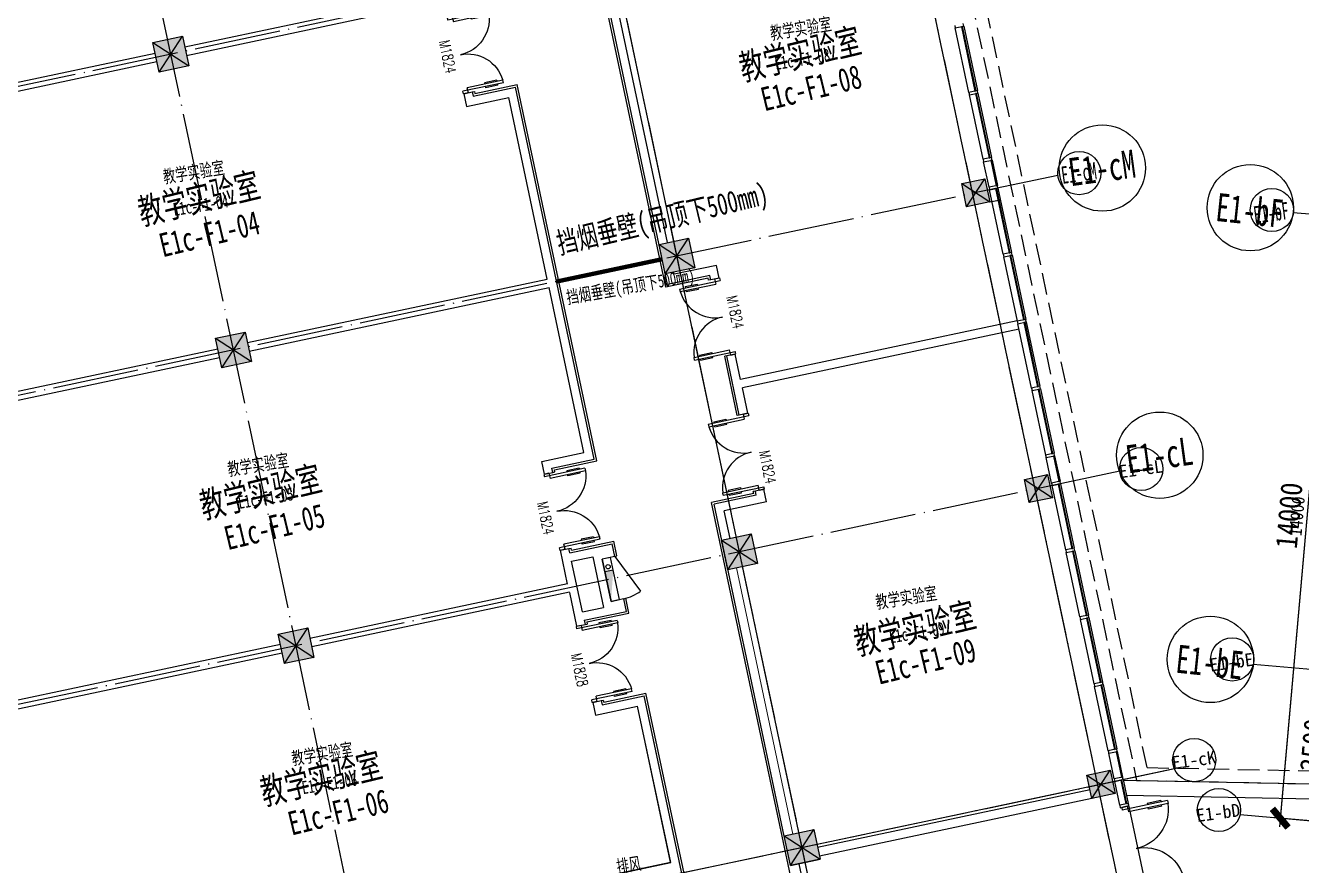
# Model space of a CAD drawing. Header units: millimetres. Extents: x 347599 to 1495443, y -100002 to 152717.
# Drawn here: x 1331941 to 1361493, y 56549 to 75999 of the extents above; entities that cross this region are included whole.
import ezdxf
from ezdxf.enums import TextEntityAlignment as Align

# ---------------------------------------------------------------- set-up
doc = ezdxf.new("R2010")
doc.units = ezdxf.units.MM
doc.header["$LTSCALE"] = 1000
doc.header["$PDMODE"] = 1
for name, pattern in [('DASH', [0.35, 0.25, -0.1]), ('E-RG-1F$0$$0$DOTE', [2.42, 2, -0.2, 0.02, -0.2]), ('E1-RI-1F$0$DASH', [0.35, 0.25, -0.1]), ('XRE2$0$HIDDEN', [0.375, 0.25, -0.125])]:
    doc.linetypes.add(name, pattern=pattern)
doc.layers.get('0').update_dxf_attribs({"linetype": 'CONTINUOUS'})
doc.layers.get('Defpoints').update_dxf_attribs({"linetype": 'CONTINUOUS'})
for name, color, linetype in [('0P-FE-FH-F', 141, 'CONTINUOUS'), ('0P-FE-HY', 141, 'CONTINUOUS'), ('0P-TE-D0-A', 1, 'CONTINUOUS'), ('A-------', 18, 'CONTINUOUS'), ('A-DOOR', 32, 'CONTINUOUS'), ('A-SYMB-DOOR', 13, 'CONTINUOUS'), ('A-SYMB-DOOR1', 4, 'CONTINUOUS'), ('A-WALL', 7, 'CONTINUOUS'), ('AUDIT_D_131110141545-10', 7, 'CONTINUOUS'), ('A—墙体', 7, 'CONTINUOUS'), ('A—文字索引', 40, 'CONTINUOUS'), ('A—楼梯、电梯、栏杆', 50, 'CONTINUOUS'), ('A—轴线、尺寸', 1, 'CONTINUOUS'), ('A—门窗', 135, 'CONTINUOUS'), ('E1-RI-1F$0$$8$A-DIMS-100', 1, 'CONTINUOUS'), ('E1-RI-1F$0$A-SYMB-STRS', 1, 'CONTINUOUS'), ('I—平面—文字', 40, 'CONTINUOUS'), ('I—平面—文字（放大1：100）', 40, 'XRE2$0$HIDDEN'), ('I—平面—消防设施', 10, 'CONTINUOUS'), ('I—平面—装饰面层线', 192, 'CONTINUOUS'), ('I—平面—门', 22, 'CONTINUOUS'), ('XRE1$0$A-STRS', 50, 'CONTINUOUS'), ('轴线100', 1, 'CONTINUOUS')]:
    doc.layers.add(name, color=color, linetype=linetype)
doc.layers.add('E1-RI-1F$0$A-WALL', color=7, linetype='CONTINUOUS', lineweight=5)
doc.styles.add('ARIAL', font='simhei.ttf', dxfattribs={"width": 0.9})
doc.styles.add('ECADI-TXT', font='simplex.shx', dxfattribs={"bigfont": 'hztxt.shx'})
doc.styles.add('XD2008', font='simhei.ttf', dxfattribs={"width": 0.7})
doc.dimstyles.new('200', dxfattribs={"dimscale": 200, "dimtxt": 2.5, "dimasz": 2, "dimexe": 1, "dimexo": 1, "dimgap": 0.8, "dimtad": 1, "dimdec": 0, "dimdsep": 46, "dimtxsty": 'ARIAL', "dimblk1": 'ARCHTICK', "dimblk2": 'ARCHTICK', "dimsah": 1, "dimcen": -0.9, "dimdle": 1, "dimclrd": 256, "dimclre": 256, "dimclrt": 40, "dimaunit": 1, "dimadec": 0, "dimazin": 0, "dimtfac": 0.35, "dimtdec": 0, "dimtix": 1, "dimtmove": 2, "dimatfit": 3, "dimldrblk": 'ARCHTICK', "dimfxl": 0, "dimtvp": 0.8, "dimtolj": 1, "dimtzin": 0, "dimarcsym": 0})
doc.dimstyles.new('副本 100', dxfattribs={"dimscale": 100, "dimtxt": 2.5, "dimasz": 2, "dimexe": 1, "dimexo": 1, "dimgap": 0.8, "dimtad": 1, "dimdec": 0, "dimdsep": 46, "dimtxsty": 'ARIAL', "dimblk1": 'ARCHTICK', "dimblk2": 'ARCHTICK', "dimsah": 1, "dimcen": -0.9, "dimdle": 1, "dimclrd": 256, "dimclre": 256, "dimclrt": 40, "dimaunit": 1, "dimadec": 0, "dimazin": 0, "dimtfac": 0.35, "dimtdec": 0, "dimtix": 1, "dimtmove": 2, "dimatfit": 3, "dimldrblk": 'ARCHTICK', "dimfxl": 0, "dimtvp": 0.8, "dimtolj": 1, "dimtzin": 0, "dimarcsym": 0})

# ---------------------------------------------------------------- blocks, each defined once
blk = doc.blocks.new('E1-RI-1F$0$$DORLIB2D$00000011')
for p, q in [((-0.467, 0.471), (-0.467, -0.062)), ((-0.467, 0.471), (-0.433, 0.471)), ((-0.433, 0.471), (-0.433, 0.004)), ((0.433, 0.471), (0.433, 0.004)), ((0.467, 0.471), (0.433, 0.471)), ((0.467, 0.471), (0.467, -0.062)), ((-0.483, 0.396), (-0.483, 0.235)), ((-0.483, 0.396), (-0.467, 0.396)), ((-0.417, 0.396), (-0.433, 0.396)), ((-0.417, 0.396), (-0.417, 0.235)), ((0.417, 0.396), (0.417, 0.235)), ((0.417, 0.396), (0.433, 0.396)), ((0.483, 0.396), (0.467, 0.396)), ((0.483, 0.396), (0.483, 0.235)), ((-0.483, 0.235), (-0.467, 0.235)), ((-0.417, 0.235), (-0.433, 0.235)), ((0.417, 0.235), (0.433, 0.235)), ((0.483, 0.235), (0.467, 0.235)), ((-0.5, 0.004), (-0.433, 0.004)), ((-0.5, 0.004), (-0.5, -0.062)), ((0.5, 0.004), (0.433, 0.004)), ((0.5, 0.004), (0.5, -0.062)), ((-0.5, -0.062), (-0.467, -0.062)), ((0.5, -0.062), (0.467, -0.062))]:
    blk.add_line(p, q)
for centre, start, end in [((-0.467, 0.004), 0, 85.904), ((0.467, 0.004), 94.096, 180)]:
    blk.add_arc(centre, 0.467, start, end)
blk = doc.blocks.new('E1-RI-1F$0$RECTANGULAR_MULLION_-_6007')
at = {"layer": 'A—门窗'}
for p, q in [((54465, 84847), (54465, 86371)), ((54665, 86371), (54665, 84847))]:
    blk.add_line(p, q, dxfattribs=at)
blk = doc.blocks.new('_ArchTick')
at = {"color": 0, "linetype": 'ByBlock', "const_width": 0.4}
blk.add_lwpolyline([(-0.5, -0.5), (0.5, 0.5)], dxfattribs=at)
blk = doc.blocks.new('*D208')
at = {"layer": 'A—轴线、尺寸', "linetype": 'ByBlock', "lineweight": -2}
for p, q in [((1320932, 93756), (1314573, 92410)), ((1314727, 92647), (1332983, 6408)), ((1339105, 7909), (1332746, 6562))]:
    blk.add_line(p, q, dxfattribs=at)
at = {"layer": 'Defpoints', "color": 0, "linetype": 'ByBlock'}
for p in [(1321128, 93798), (1339301, 7950), (1332942, 6604)]:
    blk.add_point(p, dxfattribs=at)
at = {"layer": 'A—轴线、尺寸', "linetype": 'ByBlock', "lineweight": -2, "xscale": 400, "yscale": 400, "zscale": 400}
for p, rotation in [((1314769, 92451), 101.9526484623862), ((1332942, 6604), 281.9526484623862)]:
    blk.add_blockref('_ArchTick', p, dxfattribs=dict(at, rotation=rotation))
at = {"layer": 'A—轴线、尺寸', "color": 40, "linetype": 'ByBlock', "insert": (1324259, 49613), "char_height": 500, "attachment_point": 5, "rotation": 281.9526, "style": 'ARIAL'}
blk.add_mtext('\\A1;87750', dxfattribs=at)
blk = doc.blocks.new('*D283')
at = {"layer": 'A—轴线、尺寸', "linetype": 'ByBlock', "lineweight": -2}
for p, q in [((1362339, 61240), (1361995, 57355)), ((1364940, 60809), (1362122, 61059)), ((1364632, 57323), (1361813, 57572))]:
    blk.add_line(p, q, dxfattribs=at)
at = {"layer": 'Defpoints', "color": 0, "linetype": 'ByBlock'}
for p in [(1365139, 60792), (1362013, 57555), (1364831, 57305)]:
    blk.add_point(p, dxfattribs=at)
at = {"layer": 'A—轴线、尺寸', "linetype": 'ByBlock', "lineweight": -2, "xscale": 400, "yscale": 400, "zscale": 400}
for p, rotation in [((1362321, 61041), 84.94782860218014), ((1362013, 57555), 264.9478286021802)]:
    blk.add_blockref('_ArchTick', p, dxfattribs=dict(at, rotation=rotation))
at = {"layer": 'A—轴线、尺寸', "color": 40, "linetype": 'ByBlock', "insert": (1361756, 59334), "char_height": 500, "attachment_point": 5, "rotation": 84.9478, "style": 'ARIAL'}
blk.add_mtext('\\A1;3500', dxfattribs=at)
blk = doc.blocks.new('*D284')
at = {"layer": 'A—轴线、尺寸', "linetype": 'ByBlock', "lineweight": -2}
for p, q in [((1362252, 71789), (1360984, 57445)), ((1366994, 71169), (1362035, 71607)), ((1365761, 57223), (1360802, 57662))]:
    blk.add_line(p, q, dxfattribs=at)
at = {"layer": 'Defpoints', "color": 0, "linetype": 'ByBlock'}
for p in [(1367193, 71151), (1361001, 57644), (1365961, 57206)]:
    blk.add_point(p, dxfattribs=at)
at = {"layer": 'A—轴线、尺寸', "linetype": 'ByBlock', "lineweight": -2, "xscale": 400, "yscale": 400, "zscale": 400}
for p, rotation in [((1362234, 71590), 84.94782860218014), ((1361001, 57644), 264.9478286021802)]:
    blk.add_blockref('_ArchTick', p, dxfattribs=dict(at, rotation=rotation))
at = {"layer": 'A—轴线、尺寸', "color": 40, "linetype": 'ByBlock', "insert": (1361207, 64653), "char_height": 500, "attachment_point": 5, "rotation": 84.9478, "style": 'ARIAL'}
blk.add_mtext('\\A1;14000', dxfattribs=at)
blk = doc.blocks.new('ECADI-TAG-DOOR')
blk = doc.blocks.new('$DorLib2D$00000011')
at = {"lineweight": 13}
for p, q in [((-0.483, 0.396), (-0.483, 0.235)), ((-0.417, 0.396), (-0.417, 0.235)), ((0.417, 0.396), (0.417, 0.235)), ((0.483, 0.396), (0.483, 0.235))]:
    blk.add_line(p, q, dxfattribs=at)
for p, q in [((-0.483, 0.396), (-0.467, 0.396)), ((-0.467, 0.471), (-0.467, -0.062)), ((-0.467, 0.471), (-0.433, 0.471)), ((-0.433, 0.471), (-0.433, 0.004)), ((-0.417, 0.396), (-0.433, 0.396)), ((0.417, 0.396), (0.433, 0.396)), ((0.433, 0.471), (0.433, 0.004)), ((0.467, 0.471), (0.433, 0.471)), ((0.467, 0.471), (0.467, -0.062)), ((0.483, 0.396), (0.467, 0.396)), ((-0.483, 0.235), (-0.467, 0.235)), ((-0.417, 0.235), (-0.433, 0.235)), ((0.417, 0.235), (0.433, 0.235)), ((0.483, 0.235), (0.467, 0.235)), ((-0.5, 0.004), (-0.433, 0.004)), ((-0.5, 0.004), (-0.5, -0.062)), ((0.5, 0.004), (0.433, 0.004)), ((0.5, 0.004), (0.5, -0.062)), ((-0.5, -0.062), (-0.467, -0.062)), ((0.5, -0.062), (0.467, -0.062))]:
    blk.add_line(p, q)
for centre, start, end in [((-0.467, 0.004), 0, 85.904), ((0.467, 0.004), 94.096, 180)]:
    blk.add_arc(centre, 0.467, start, end, dxfattribs=at)
blk = doc.blocks.new('XFX-BX')
blk.add_lwpolyline([(0, 0), (0, 200), (700, 200), (700, 0)], close=True)
blk.add_solid([(0, 0), (0, 0), (700, 0), (700, 200)])
blk = doc.blocks.new('*D456')
at = {"layer": 'Defpoints', "color": 0, "linetype": 'Continuous'}
for p in [(1321128, 93798), (1339301, 7950), (1332942, 6604)]:
    blk.add_point(p, dxfattribs=at)
at = {"layer": '轴线100', "linetype": 'Continuous', "lineweight": -2}
for p, q in [((1321030, 93777), (1314671, 92431)), ((1314748, 92549), (1332963, 6506)), ((1339203, 7929), (1332844, 6583))]:
    blk.add_line(p, q, dxfattribs=at)
at = {"layer": '轴线100', "linetype": 'Continuous', "lineweight": -2, "xscale": 200, "yscale": 200, "zscale": 200}
for p, rotation in [((1314769, 92451), 101.9526484623766), ((1332942, 6604), 281.9526484623766)]:
    blk.add_blockref('_ArchTick', p, dxfattribs=dict(at, rotation=rotation))
at = {"layer": '轴线100', "color": 40, "linetype": 'Continuous', "insert": (1324082, 49576), "char_height": 300, "attachment_point": 5, "rotation": 281.9526, "style": 'ARIAL'}
blk.add_mtext('\\A1;87750', dxfattribs=at)
blk = doc.blocks.new('*D530')
at = {"layer": 'Defpoints', "color": 0, "linetype": 'Continuous'}
for p in [(1367193, 71151), (1361001, 57644), (1365961, 57206)]:
    blk.add_point(p, dxfattribs=at)
at = {"layer": '轴线100', "linetype": 'Continuous', "lineweight": -2}
for p, q in [((1362243, 71689), (1360993, 57544)), ((1367094, 71160), (1362135, 71598)), ((1365861, 57214), (1360902, 57653))]:
    blk.add_line(p, q, dxfattribs=at)
at = {"layer": '轴线100', "linetype": 'Continuous', "lineweight": -2, "xscale": 200, "yscale": 200, "zscale": 200}
for p, rotation in [((1362234, 71590), 84.94782860217653), ((1361001, 57644), 264.9478286021765)]:
    blk.add_blockref('_ArchTick', p, dxfattribs=dict(at, rotation=rotation))
at = {"layer": '轴线100', "color": 40, "linetype": 'Continuous', "insert": (1361387, 64637), "char_height": 300, "attachment_point": 5, "rotation": 84.9478, "style": 'ARIAL'}
blk.add_mtext('\\A1;14000', dxfattribs=at)

msp = doc.modelspace()

# ---------------------------------------------------------------- hatches: boundary and pattern name
at = {"layer": 'A-------'}
for points in [[(1334892.1, 75603.6), (1335576.9, 75748.5), (1335721.9, 75063.7), (1335037.1, 74918.8)], [(1353624.7, 72337.3), (1354162.8, 72451.2), (1354276.7, 71913.2), (1353738.6, 71799.3)], [(1346614.2, 70929.9), (1347299, 71074.9), (1347444, 70390.1), (1346759.2, 70245.1)], [(1336341.8, 68755.3), (1337026.7, 68900.3), (1337171.6, 68215.5), (1336486.8, 68070.5)], [(1355074.4, 65489.1), (1355612.5, 65603), (1355726.4, 65064.9), (1355188.3, 64951)], [(1348063.9, 64081.7), (1348748.7, 64226.7), (1348893.7, 63541.8), (1348208.9, 63396.9)], [(1337791.6, 61907.1), (1338476.4, 62052.1), (1338621.4, 61367.3), (1337936.5, 61222.3)], [(1356524.1, 58640.9), (1357062.2, 58754.8), (1357176.1, 58216.7), (1356638, 58102.8)], [(1349513.6, 57233.5), (1350198.5, 57378.4), (1350343.4, 56693.6), (1349658.6, 56548.6)]]:
    msp.add_hatch(color=256, dxfattribs=at).paths.add_polyline_path(points)

# ---------------------------------------------------------------- linework, layer by layer
at = {"elevation": 0}
for points in [[(1334892.1, 75603.6), (1335576.9, 75748.5), (1335721.9, 75063.7), (1335037.1, 74918.8)], [(1353624.7, 72337.3), (1354162.8, 72451.2), (1354276.7, 71913.2), (1353738.6, 71799.3)], [(1346614.2, 70929.9), (1347299, 71074.9), (1347444, 70390.1), (1346759.2, 70245.1)], [(1336341.8, 68755.3), (1337026.7, 68900.3), (1337171.6, 68215.5), (1336486.8, 68070.5)], [(1355074.4, 65489.1), (1355612.5, 65603), (1355726.4, 65064.9), (1355188.3, 64951)], [(1348063.9, 64081.7), (1348748.7, 64226.7), (1348893.7, 63541.8), (1348208.9, 63396.9)], [(1337791.6, 61907.1), (1338476.4, 62052.1), (1338621.4, 61367.3), (1337936.5, 61222.3)], [(1356524.1, 58640.9), (1357062.2, 58754.8), (1357176.1, 58216.7), (1356638, 58102.8)], [(1349513.6, 57233.5), (1350198.5, 57378.4), (1350343.4, 56693.6), (1349658.6, 56548.6)]]:
    msp.add_lwpolyline(points, close=True, dxfattribs=at)
at = {"layer": '0P-FE-FH-F'}
msp.add_circle((1345434.2, 63467.4), 50, dxfattribs=at)
at = {"layer": '0P-TE-D0-A'}
msp.add_lwpolyline([(1345697.9, 62705.6), (1345490.5, 63683.9), (1345294.8, 63642.4), (1345502.2, 62664.1)], close=True, dxfattribs=at)
at = {"layer": 'A-DOOR'}
msp.add_line((1345588.3, 63704.5), (1346186.5, 62903.2), dxfattribs=at)
msp.add_arc((1345588.3, 63704.5), 1000, 281.95265, 306.74044, dxfattribs=at)
at = {"layer": 'A-WALL'}
for p, q in [((1345078.5, 63698.8), (1345327, 62524.8)), ((1345588.3, 63704.5), (1345294.9, 63642.4)), ((1345795.4, 62726.2), (1345502, 62664.1))]:
    msp.add_line(p, q, dxfattribs=at)
at = {"layer": 'AUDIT_D_131110141545-10'}
for p, q in [((1343896.6, 65901.8), (1344874.9, 66108.9)), ((1344133.7, 65747.6), (1345112, 65954.7)), ((1343958.7, 65608.3), (1343896.6, 65901.8)), ((1343958.7, 65608.3), (1344154.4, 65649.7)), ((1344154.4, 65649.7), (1344133.7, 65747.6)), ((1344331.5, 63847.3), (1344527.2, 63888.8)), ((1344497.2, 63064.7), (1344331.5, 63847.3)), ((1344547.9, 63790.9), (1344527.2, 63888.8)), ((1344547.9, 63790.9), (1345526.2, 63998)), ((1345588.3, 63704.5), (1345526.2, 63998)), ((1344589.3, 63595.3), (1345078.5, 63698.8)), ((1344837.8, 62421.3), (1344589.3, 63595.3)), ((1345502, 62664.1), (1345294.8, 63642.4)), ((1344538.6, 62869), (1344704.3, 62086.4)), ((1345857.6, 62432.7), (1345795.4, 62726.2)), ((1344837.8, 62421.3), (1345327, 62524.8)), ((1344879.3, 62225.6), (1345857.6, 62432.7)), ((1344704.3, 62086.4), (1344900, 62127.8)), ((1344879.3, 62225.6), (1344900, 62127.8)), ((1345077.1, 60325.4), (1345272.8, 60366.8)), ((1345077.1, 60325.4), (1345139.2, 60031.9)), ((1345272.8, 60366.8), (1345293.5, 60269)), ((1345293.5, 60269), (1346271.8, 60476.1)), ((1347369.4, 55291), (1346271.8, 60476.1)), ((1345139.2, 60031.9), (1346117.5, 60239)), ((1346883.8, 56619.2), (1346117.5, 60239)), ((1347368.1, 55297.1), (1346456.9, 59601.7)), ((1346882.5, 56625.4), (1346302.6, 59364.7)), ((1356596.6, 58298.5), (1350286.5, 56962.6)), ((1356638.1, 58102.8), (1350327.9, 56767, 0)), ((1344192.1, 56055.8), (1346882.5, 56625.4)), ((1344193.4, 56049.7), (1346883.8, 56619.2)), ((1349854.3, 56590.1), (1349931.6, 56224.7))]:
    msp.add_line(p, q, dxfattribs=at)
at = {"layer": 'A—墙体'}
for p, q in [((1346810.9, 70000.6), (1344988.4, 78609.7)), ((1346809.5, 70971.3), (1345504.7, 77134.7)), ((1335628.7, 75504), (1341596.5, 76767.3)), ((1335670.1, 75308.3), (1341637.9, 76571.6)), ((1328095.7, 73909.3), (1334943.9, 75359)), ((1328137.1, 73713.6), (1334985.3, 75163.3)), ((1342309.9, 74362.9), (1343288.2, 74570)), ((1345110.7, 65960.8), (1343288.2, 74570)), ((1342093.5, 74419.3), (1342289.2, 74460.8)), ((1342093.5, 74419.3), (1342155.6, 74125.8)), ((1342155.6, 74125.8), (1343134, 74332.9)), ((1342289.2, 74460.8), (1342309.9, 74362.9)), ((1344024.5, 70126.2), (1343134, 74332.9)), ((1347943.5, 70444.7), (1346964.8, 70237.6)), ((1348005.6, 70151.3), (1347943.5, 70444.7)), ((1337078.4, 68655.7), (1344024.5, 70126.2)), ((1347789.2, 70207.7), (1346810.9, 70000.6)), ((1346964.8, 70237.6), (1346954.4, 70286.4)), ((1347810, 70109.8), (1347789.2, 70207.7)), ((1348005.6, 70151.3), (1347810, 70109.8)), ((1337119.9, 68460.1), (1344065.9, 69930.5)), ((1344873.6, 66115.1), (1344065.9, 69930.5)), ((1354910.7, 69159.8), (1348502.7, 67803.3)), ((1354952.1, 68964.2), (1348544.1, 67607.6)), ((1329545.4, 67061), (1336393.6, 68510.8)), ((1329586.8, 66865.4), (1336435, 68315.1)), ((1348378.4, 68390.3), (1348182.7, 68348.9)), ((1348472.7, 66979.2), (1348182.7, 68348.9)), ((1348502.7, 67803.3), (1348378.4, 68390.3)), ((1348668.4, 67020.6), (1348544.1, 67607.6)), ((1348668.4, 67020.6), (1348472.7, 66979.2)), ((1348866.2, 65120.4), (1347887.9, 64913.3)), ((1349041.1, 65259.7), (1348845.5, 65218.2)), ((1348866.2, 65120.4), (1348845.5, 65218.2)), ((1349103.3, 64966.2), (1349041.1, 65259.7)), ((1349513.6, 57231.1), (1347887.9, 64913.3)), ((1349103.3, 64966.2), (1348124.6, 64759)), ((1348259.2, 64123), (1348124.6, 64759)), ((1344495.9, 63070.8), (1338528.2, 61807.5)), ((1344537.3, 62875.2), (1338569.6, 61611.8)), ((1337843.3, 61662.5), (1330995.1, 60212.8)), ((1337884.8, 61466.9), (1331036.5, 60017.1)), ((1346883.8, 56619.2), (1346302.6, 59364.7)), ((1339937.6, 55148.5), (1346883.8, 56619.2)), ((1349658.6, 56548.6), (1350343.4, 56693.6))]:
    msp.add_line(p, q, dxfattribs=at)
at = {"layer": 'A—楼梯、电梯、栏杆', "linetype": 'DASH', "ltscale": 2}
for p, q in [((1357918.3, 58815.3), (1348997.7, 100954.5)), ((1357918.3, 58815.3), (1348997.7, 100954.5)), ((1348766.3, 100598.9), (1357674.1, 58520)), ((1348766.3, 100598.9), (1357674.1, 58520)), ((1357918.3, 58815.3), (1362456.8, 58725.2)), ((1357918.3, 58815.3), (1362456.8, 58725.2)), ((1357674.1, 58520), (1362730.9, 58419.7))]:
    msp.add_line(p, q, dxfattribs=at)
at = {"layer": 'A—轴线、尺寸', "linetype": 'E-RG-1F$0$$0$DOTE'}
for p, q in [((1368069.1, 5070.1), (1347156.8, 103856.2)), ((1354400.1, 79375.5), (1317918.8, 71652.7)), ((1355849.8, 72527.3), (1319360.5, 64802.8)), ((1361302.4, 71672), (1418583.3, 66608)), ((1357283.7, 65675.7), (1320802.3, 57952.8)), ((1360377.7, 61212.8), (1418216.3, 56099.5)), ((1360069.5, 57726.4), (1417916.1, 52612.4))]:
    msp.add_line(p, q, dxfattribs=at)
at = {"layer": 'A—轴线、尺寸', "linetype": 'ByBlock'}
msp.add_line((1361220.9, 3620.4), (1340308.6, 102406.5), dxfattribs=at)
for centre in [(1356881.7, 72698.6), (1360308.2, 71780), (1358211.5, 66048.7), (1359383.6, 61320.8)]:
    msp.add_circle(centre, 1000, dxfattribs=at)
at = {"layer": 'A—门窗', "extrusion": (0, 0, -1)}
for p, q in [((1353462.5, 76000.7), (1353474.9, 75942)), ((1353474.9, 75942), (1353670.6, 75983.4)), ((1353670.6, 75983.4), (1353658.2, 76042.1)), ((1353986.2, 74492.4), (1353790.6, 74451)), ((1353998.7, 74433.7), (1353986.2, 74492.4)), ((1353790.6, 74451), (1353803, 74392.3)), ((1353803, 74392.3), (1353998.7, 74433.7)), ((1354314.3, 72942.8), (1354118.6, 72901.4)), ((1354118.6, 72901.4), (1354131, 72842.7)), ((1354131, 72842.7), (1354326.7, 72884.1)), ((1354326.7, 72884.1), (1354314.3, 72942.8)), ((1354451.8, 72293.2), (1354256.1, 72251.8)), ((1354256.1, 72251.8), (1354268.6, 72193.1)), ((1354268.6, 72193.1), (1354464.2, 72234.5)), ((1354464.2, 72234.5), (1354451.8, 72293.2)), ((1354779.8, 70743.5), (1354584.2, 70702.1)), ((1354584.2, 70702.1), (1354596.6, 70643.4)), ((1354596.6, 70643.4), (1354792.3, 70684.8)), ((1354792.3, 70684.8), (1354779.8, 70743.5)), ((1355107.9, 69193.9), (1354912.2, 69152.4)), ((1355120.3, 69135.2), (1355107.9, 69193.9)), ((1354912.2, 69152.4), (1354924.7, 69093.7)), ((1354924.7, 69093.7), (1355120.3, 69135.2)), ((1355435.9, 67644.2), (1355240.3, 67602.8)), ((1355240.3, 67602.8), (1355252.7, 67544.1)), ((1355252.7, 67544.1), (1355448.4, 67585.5)), ((1355448.4, 67585.5), (1355435.9, 67644.2)), ((1355764, 66094.5), (1355568.3, 66053.1)), ((1355568.3, 66053.1), (1355580.8, 65994.4)), ((1355580.8, 65994.4), (1355776.4, 66035.9)), ((1355776.4, 66035.9), (1355764, 66094.5)), ((1355901.5, 65444.9), (1355705.9, 65403.5)), ((1355705.9, 65403.5), (1355718.3, 65344.8)), ((1355718.3, 65344.8), (1355913.9, 65386.2)), ((1355913.9, 65386.2), (1355901.5, 65444.9)), ((1356229.6, 63895.3), (1356033.9, 63853.9)), ((1356033.9, 63853.9), (1356046.3, 63795.2)), ((1356046.3, 63795.2), (1356242, 63836.6)), ((1356242, 63836.6), (1356229.6, 63895.3)), ((1356557.6, 62345.6), (1356362, 62304.2)), ((1356362, 62304.2), (1356374.4, 62245.5)), ((1356374.4, 62245.5), (1356570, 62286.9)), ((1356570, 62286.9), (1356557.6, 62345.6)), ((1356885.7, 60796), (1356690, 60754.6)), ((1356690, 60754.6), (1356702.4, 60695.9)), ((1356702.4, 60695.9), (1356898.1, 60737.3)), ((1356898.1, 60737.3), (1356885.7, 60796)), ((1357213.7, 59246.3), (1357018.1, 59204.9)), ((1357018.1, 59204.9), (1357030.5, 59146.2)), ((1357030.5, 59146.2), (1357226.1, 59187.6)), ((1357226.1, 59187.6), (1357213.7, 59246.3)), ((1357351.2, 58596.7), (1357155.6, 58555.3)), ((1357155.6, 58555.3), (1357168, 58496.6)), ((1357168, 58496.6), (1357363.7, 58538)), ((1357363.7, 58538), (1357351.2, 58596.7)), ((1357480.5, 57986.2), (1357284.8, 57944.8)), ((1357284.8, 57944.8), (1357297.2, 57886.1)), ((1357297.2, 57886.1), (1357492.9, 57927.5)), ((1357492.9, 57927.5), (1357480.5, 57986.2))]:
    msp.add_line(p, q, dxfattribs=at)
at = {"layer": 'A—门窗'}
for p, q in [((1353640.7, 75977.1), (1353615.9, 75971.8)), ((1353615.9, 75971.8), (1353931.5, 74480.9)), ((1353956.3, 74486.1), (1353640.7, 75977.1)), ((1353931.5, 74480.9), (1353956.3, 74486.1)), ((1353968.8, 74427.4), (1353943.9, 74422.2)), ((1353943.9, 74422.2), (1354259.5, 72931.2)), ((1354284.4, 72936.5), (1353968.8, 74427.4)), ((1354256.1, 72251.8), (1354131, 72842.7)), ((1354259.5, 72931.2), (1354284.4, 72936.5)), ((1354324.3, 72883.6), (1354299.8, 72878.4)), ((1354299.8, 72878.4), (1354424.9, 72287.5)), ((1354449.3, 72292.7), (1354324.3, 72883.6)), ((1354326.7, 72884.1), (1354451.8, 72293.2)), ((1354434.3, 72228.2), (1354409.5, 72222.9)), ((1354409.5, 72222.9), (1354725.1, 70731.9)), ((1354424.9, 72287.5), (1354449.3, 72292.7)), ((1354750, 70737.2), (1354434.3, 72228.2)), ((1354276.7, 71913.2), (1354521.3, 71964.9)), ((1354276.7, 71913.2), (1354521.3, 71964.9)), ((1354725.1, 70731.9), (1354750, 70737.2)), ((1354762.4, 70678.5), (1354737.5, 70673.2)), ((1354737.5, 70673.2), (1355053.2, 69182.3)), ((1355078, 69187.5), (1354762.4, 70678.5)), ((1355053.2, 69182.3), (1355078, 69187.5)), ((1355090.4, 69128.8), (1355065.6, 69123.6)), ((1355065.6, 69123.6), (1355381.2, 67632.6)), ((1355406.1, 67637.9), (1355090.4, 69128.8)), ((1355381.2, 67632.6), (1355406.1, 67637.9)), ((1355418.5, 67579.2), (1355393.6, 67573.9)), ((1355393.6, 67573.9), (1355709.3, 66083)), ((1355734.1, 66088.2), (1355418.5, 67579.2)), ((1355705.9, 65403.5), (1355580.8, 65994.4)), ((1355709.3, 66083), (1355734.1, 66088.2)), ((1355774, 66035.3), (1355749.5, 66030.2)), ((1355749.5, 66030.2), (1355874.6, 65439.3)), ((1355899.1, 65444.4), (1355774, 66035.3)), ((1355776.4, 66035.9), (1355901.5, 65444.9)), ((1355884.1, 65379.9), (1355859.2, 65374.7)), ((1355859.2, 65374.7), (1356174.8, 63883.7)), ((1356199.7, 63889), (1355884.1, 65379.9)), ((1356174.8, 63883.7), (1356199.7, 63889)), ((1356212.1, 63830.3), (1356187.3, 63825)), ((1356187.3, 63825), (1356502.9, 62334)), ((1356527.7, 62339.3), (1356212.1, 63830.3)), ((1356502.9, 62334), (1356527.7, 62339.3)), ((1356540.2, 62280.6), (1356515.3, 62275.3)), ((1356515.3, 62275.3), (1356830.9, 60784.4)), ((1356855.8, 60789.6), (1356540.2, 62280.6)), ((1356830.9, 60784.4), (1356855.8, 60789.6)), ((1356868.2, 60730.9), (1356843.4, 60725.7)), ((1356843.4, 60725.7), (1357159, 59234.7)), ((1357183.8, 59240), (1356868.2, 60730.9)), ((1357155.6, 58555.3), (1357030.5, 59146.2)), ((1357159, 59234.7), (1357183.8, 59240)), ((1357223.7, 59187.1), (1357199.2, 59181.9)), ((1357199.2, 59181.9), (1357324.3, 58591)), ((1357348.8, 58596.2), (1357223.7, 59187.1)), ((1357226.1, 59187.6), (1357351.2, 58596.7)), ((1357333.8, 58531.7), (1357308.9, 58526.4)), ((1357308.9, 58526.4), (1357425.7, 57974.6)), ((1357324.3, 58591), (1357348.8, 58596.2)), ((1357450.6, 57979.9), (1357333.8, 58531.7)), ((1357363.7, 58538), (1357480.5, 57986.2)), ((1357284.8, 57944.8), (1357168, 58496.6))]:
    msp.add_line(p, q, dxfattribs=at)
at = {"layer": 'A—门窗', "color": 252, "linetype": 'Continuous', "extrusion": (0, 0, -1)}
msp.add_line((1354207.2, 72241.4), (1354219.6, 72182.7), dxfattribs=at)
at = {"layer": 'A—门窗', "color": 252, "linetype": 'Continuous'}
msp.add_line((1355874.6, 65439.3), (1355899.1, 65444.4), dxfattribs=at)
at = {"layer": 'Defpoints'}
for p, q in [((1335037.1, 74918.8, 0), (1335576.9, 75748.5, 0)), ((1334892.1, 75603.6, 0), (1335721.9, 75063.7, 0)), ((1353738.6, 71799.3, 0), (1354162.8, 72451.2, 0)), ((1353624.7, 72337.3, 0), (1354276.7, 71913.2, 0)), ((1346614.2, 70929.9, 0), (1347444, 70390.1, 0)), ((1346759.2, 70245.1, 0), (1347299, 71074.9, 0)), ((1336486.8, 68070.5, 0), (1337026.7, 68900.3, 0)), ((1336341.8, 68755.3, 0), (1337171.6, 68215.5, 0)), ((1355074.4, 65489.1, 0), (1355726.4, 65064.9, 0)), ((1355188.3, 64951, 0), (1355612.5, 65603, 0)), ((1348208.9, 63396.9, 0), (1348748.7, 64226.7, 0)), ((1348063.9, 64081.7, 0), (1348893.7, 63541.8, 0)), ((1337791.6, 61907.1, 0), (1338621.4, 61367.3, 0)), ((1337936.5, 61222.3, 0), (1338476.4, 62052.1, 0)), ((1356524.1, 58640.9, 0), (1357176.1, 58216.7, 0)), ((1356638, 58102.8, 0), (1357062.2, 58754.8, 0)), ((1349658.6, 56548.6, 0), (1350198.5, 57378.4, 0)), ((1349513.6, 57233.5, 0), (1350343.4, 56693.6, 0))]:
    msp.add_line(p, q, dxfattribs=at)
at = {"layer": 'E1-RI-1F$0$$8$A-DIMS-100'}
for p, q in [((1358733.4, 58827.5), (1322244, 51102.9)), ((1357480.5, 57986.2), (1357881.2, 56093.4))]:
    msp.add_line(p, q, dxfattribs=at)
at = {"layer": 'E1-RI-1F$0$A-SYMB-STRS'}
msp.add_lwpolyline([(1360491.9, 58107.1, 0, 0, 0), (1360491.8, 58288.7, 80, 0, 0), (1360491.8, 58473.1, 0, 0, 0)], format="xyseb", dxfattribs=at)
at = {"layer": 'E1-RI-1F$0$A-WALL'}
for p, q in [((1348404.2, 63438.2), (1349708.9, 57274.8)), ((1357062.2, 58754.8), (1357176.1, 58216.7))]:
    msp.add_line(p, q, dxfattribs=at)
msp.add_lwpolyline([(1349513.6, 57231.1), (1350198.5, 57378.4)], dxfattribs=at)
at = {"layer": 'I—平面—消防设施', "linetype": 'E1-RI-1F$0$DASH', "const_width": 100}
msp.add_lwpolyline([(1344240.8, 70069.9), (1346686.7, 70587.5), (1346686.7, 70587.5)], dxfattribs=at)
at = {"layer": 'I—平面—装饰面层线'}
for p, q in [((1346772.4, 69941.3), (1344929.2, 78648.3)), ((1342348.4, 74422.2), (1343326.8, 74629.3)), ((1345171.3, 65916.1), (1343326.8, 74629.3)), ((1342289.2, 74460.8), (1342338.1, 74471.1)), ((1342338.1, 74471.1), (1342348.4, 74422.2)), ((1347750.7, 70148.4), (1346772.4, 69941.3)), ((1347761, 70099.5), (1347750.7, 70148.4)), ((1347810, 70109.8), (1347761, 70099.5)), ((1348182.7, 68348.9), (1348133.8, 68338.5)), ((1348423.8, 66968.9), (1348133.8, 68338.5)), ((1348472.7, 66979.2), (1348423.8, 66968.9)), ((1344193, 65709), (1345171.3, 65916.1)), ((1344154.4, 65649.7), (1344203.3, 65660.1)), ((1344203.3, 65660.1), (1344193, 65709)), ((1348806.9, 65159), (1347828.6, 64951.9)), ((1348845.5, 65218.2), (1348796.6, 65207.9)), ((1348806.9, 65159), (1348796.6, 65207.9)), ((1349686.5, 56172.8), (1347828.6, 64951.9)), ((1344527.2, 63888.8), (1344576.1, 63899.1)), ((1344586.5, 63850.2), (1344576.1, 63899.1)), ((1344586.5, 63850.2), (1345564.8, 64057.3)), ((1345637.3, 63714.9), (1345564.8, 64057.3)), ((1345588.3, 63704.5), (1345637.3, 63714.9)), ((1345795.4, 62726.2), (1345844.1, 62737.8)), ((1345916.9, 62394.2), (1345844.1, 62737.8)), ((1344938.5, 62187.1), (1345916.9, 62394.2)), ((1344900, 62127.8), (1344948.9, 62138.1)), ((1344938.5, 62187.1), (1344948.9, 62138.1)), ((1345272.8, 60366.8), (1345321.7, 60377.2)), ((1345321.7, 60377.2), (1345332, 60328.2)), ((1345332, 60328.2), (1346310.3, 60535.3)), ((1347417, 55307.5), (1346310.3, 60535.3))]:
    msp.add_line(p, q, dxfattribs=at)
at = {"layer": 'XRE1$0$A-STRS'}
for p, q in [((1357366.2, 58526.1), (1362730.9, 58419.7)), ((1357440.6, 58174.6), (1362700, 58070.3))]:
    msp.add_line(p, q, dxfattribs=at)
at = {"layer": '轴线100', "linetype": 'E-RG-1F$0$$0$DOTE'}
for p, q in [((1360822.3, 5503.2), (1339910, 104289.3)), ((1367670.5, 6953), (1347156.8, 103856.2)), ((1350550, 3328.7), (1330036.2, 100231.9)), ((1354400.1, 79375.5), (1317918.8, 71652.7)), ((1355849.8, 72527.3), (1319360.5, 64802.8)), ((1361302.4, 71672), (1418583.3, 66608)), ((1357283.7, 65675.7), (1320802.3, 57952.8)), ((1360377.7, 61212.8), (1417658.7, 56148.8)), ((1358485.6, 58771.4), (1322244.8, 51099.5)), ((1360069.5, 57726.4), (1417350.5, 52662.4))]:
    msp.add_line(p, q, dxfattribs=at)
at = {"layer": '轴线100', "linetype": 'ByBlock'}
for centre in [(1356347, 72580.5), (1360808.1, 71725.2), (1357780.9, 65728.1), (1359889.2, 61319.3), (1359008.2, 58988.4), (1359581, 57832.9)]:
    msp.add_circle(centre, 500, dxfattribs=at)

# ---------------------------------------------------------------- block references
at = {"layer": '0P-FE-HY', "xscale": -1, "rotation": 281.977062229859}
msp.add_blockref('XFX-BX', (1345502.3, 62664.1), dxfattribs=at)
at = {"layer": 'A-DOOR', "xscale": -1800.00000000019, "yscale": 1800.000000000005, "zscale": -1800.000000000189, "rotation": 281.9526484628695}
for p in [(1344243, 64748.5), (1344988.5, 61226.6)]:
    msp.add_blockref('$DorLib2D$00000011', p, dxfattribs=at)
at = {"layer": 'A-SYMB-DOOR1'}
ref = msp.add_blockref('ECADI-TAG-DOOR', (1341010.8, 74492.1), dxfattribs=dict(at, xscale=100.0000000022704, yscale=100.0000000022704, zscale=100.0000000022704, rotation=281.9731040338612))
ref.add_attrib('门窗主编号1', 'M1824', dxfattribs={"layer": 'A-SYMB-DOOR', "height": 250, "rotation": 281.9731, "style": 'ECADI-TXT', "width": 0.7}).set_placement((1341675.6, 74868.2), align=Align.RIGHT)
ref = msp.add_blockref('ECADI-TAG-DOOR', (1347670.2, 68579), dxfattribs=dict(at, xscale=100.0000000022704, yscale=100.0000000022704, zscale=100.0000000022704, rotation=281.9731040338612))
ref.add_attrib('门窗主编号1', 'M1824', dxfattribs={"layer": 'A-SYMB-DOOR', "height": 250, "rotation": 281.9731, "style": 'ECADI-TXT', "width": 0.7}).set_placement((1348335.1, 68955.1), align=Align.RIGHT)
ref = msp.add_blockref('ECADI-TAG-DOOR', (1348422.9, 64991), dxfattribs=dict(at, xscale=100.0000000022704, yscale=100.0000000022704, zscale=100.0000000022704, rotation=281.9731040338612))
ref.add_attrib('门窗主编号1', 'M1824', dxfattribs={"layer": 'A-SYMB-DOOR', "height": 250, "rotation": 281.9731, "style": 'ECADI-TXT', "width": 0.7}).set_placement((1349087.8, 65367.1), align=Align.RIGHT)
ref = msp.add_blockref('ECADI-TAG-DOOR', (1343282.3, 63808.6), dxfattribs=dict(at, xscale=100.0000000022704, yscale=100.0000000022704, zscale=100.0000000022704, rotation=281.9731040338612))
ref.add_attrib('门窗主编号1', 'M1824', dxfattribs={"layer": 'A-SYMB-DOOR', "height": 250, "rotation": 281.9731, "style": 'ECADI-TXT', "width": 0.7}).set_placement((1343947.2, 64184.7), align=Align.RIGHT)
ref = msp.add_blockref('ECADI-TAG-DOOR', (1344066.4, 60294.6), dxfattribs=dict(at, xscale=100.0000000022704, yscale=100.0000000022704, zscale=100.0000000022704, rotation=281.9731040338612))
ref.add_attrib('门窗主编号1', 'M1828', dxfattribs={"layer": 'A-SYMB-DOOR', "height": 250, "rotation": 281.9731, "style": 'ECADI-TXT', "width": 0.7}).set_placement((1344731.2, 60670.7), align=Align.RIGHT)
at = {"layer": 'A—门窗', "rotation": 11.95264847551017}
for p in [(1318078.7, -19836.2), (1320650.1, -31983)]:
    msp.add_blockref('E1-RI-1F$0$RECTANGULAR_MULLION_-_6007', p, dxfattribs=at)
at = {"layer": 'A—门窗', "color": 252, "linetype": 'Continuous', "rotation": 11.95264847551017}
for p in [(1318406.8, -21385.8), (1318872.3, -23585.1), (1319200.4, -25134.7), (1319528.4, -26684.4), (1319856.5, -28234.1), (1320322.1, -30433.3), (1320978.2, -33532.6), (1321306.2, -35082.3)]:
    msp.add_blockref('E1-RI-1F$0$RECTANGULAR_MULLION_-_6007', p, dxfattribs=at)
at = {"layer": 'I—平面—门'}
for p, xscale, yscale, zscale, rotation in [((1342004.9, 75320.5), -1800.000000000189, 1800.000000000004, -1800.000000000189, 281.9526484628695), ((1348094.2, 69250.1), 1800.000000000166, 1800.000000000166, -1800, 101.9526484882021), ((1348756.9, 66119.4), 1800.000000000166, 1800.000000000166, -1800, 101.9526484882021), ((1344243, 64748.5), -1800.000000000189, 1800.000000000004, -1800.000000000189, 281.9526484628695), ((1344988.5, 61226.6), -1800.000000000189, 1800.000000000004, -1800.000000000189, 281.9526484628695), ((1357659.1, 56939.8), -2001.49623465857, 2001.496234658361, -2001.49623465857, 281.9526484628695)]:
    msp.add_blockref('E1-RI-1F$0$$DORLIB2D$00000011', p, dxfattribs=dict(at, xscale=xscale, yscale=yscale, zscale=zscale, rotation=rotation))

# ---------------------------------------------------------------- texts
at = {"layer": 'A—文字索引', "style": 'ARIAL', "width": 0.7}
for s, rotation, p in [('E1-cM', 7.78334, (1356873.1, 72703.2)), ('E1-bF', 354, (1360291.9, 71718.2)), ('E1-cL', 7.78334, (1358202.9, 66053.3)), ('E1-bE', 354, (1359367.2, 61259))]:
    msp.add_text(s, height=650, rotation=rotation, dxfattribs=at).set_placement(p, align=Align.MIDDLE_CENTER)
at = {"layer": 'I—平面—文字', "linetype": 'ByBlock', "style": 'XD2008', "width": 0.7}
for s, height, p in [('教学实验室', 600, (1348555.4, 74714.6, 0)), ('E1c-F1-08', 550, (1349057.2, 74012.2)), ('教学实验室', 600, (1334633.2, 71372.3, 0)), (' 挡烟垂壁(吊顶下500mm)', 500, (1344081.2, 70645.9)), ('E1c-F1-04', 550, (1335122.3, 70631.5)), ('教学实验室', 600, (1336059.1, 64575.2, 0)), ('E1c-F1-05', 550, (1336629, 63849.7)), ('教学实验室', 600, (1351213.8, 61416.3, 0)), ('E1c-F1-09', 550, (1351708.6, 60735)), ('教学实验室', 600, (1337461.5, 57941, 0)), ('E1c-F1-06', 550, (1338105.2, 57242.4))]:
    msp.add_text(s, height=height, rotation=13.56387, dxfattribs=at).set_placement(p)
at = {"layer": 'I—平面—文字（放大1：100）', "linetype": 'ByBlock', "style": 'XD2008', "width": 0.7}
for s, rotation, p in [('教学实验室', 9.15842, (1349210.7, 75670.9)), ('E1c-F1-08', 9.15842, (1349321.1, 74968.5, 0)), ('教学实验室', 9.15842, (1335151.8, 72343.5)), ('E1c-F1-04', 9.15842, (1335386.2, 71587.7, 0)), (' 挡烟垂壁(吊顶下500mm)', 10.08364, (1344356.1, 69524.3, 0)), ('教学实验室', 9.15842, (1336643.1, 65569.1)), ('E1c-F1-05', 9.15842, (1336892.9, 64806, 0)), ('教学实验室', 9.15842, (1351656.2, 62491.4)), ('E1c-F1-09', 9.15842, (1351972.6, 61691.3, 0)), ('教学实验室', 9.15842, (1338127.8, 58873.6)), ('E1c-F1-06', 9.15842, (1338369.1, 58198.6, 0)), ('排风', 9.15842, (1345652.4, 56368.2))]:
    msp.add_text(s, height=300, rotation=rotation, dxfattribs=at).set_placement(p)
at = {"layer": '轴线100', "color": 40, "style": 'ARIAL', "width": 0.6}
for s, p in [('E1-cM', (1356338.4, 72585.1)), ('E1-bF', (1360791.7, 71663.4))]:
    msp.add_text(s, height=400, rotation=7.78334, dxfattribs=at).set_placement(p, align=Align.MIDDLE_CENTER)
at = {"layer": '轴线100', "color": 40, "style": 'ARIAL'}
for s, p in [('E1-cL', (1357772.3, 65732.7)), ('E1-bE', (1359872.8, 61257.4)), ('E1-cK', (1358999.6, 58993)), ('E1-bD', (1359564.6, 57771))]:
    msp.add_text(s, height=300, rotation=7.78334, dxfattribs=at).set_placement(p, align=Align.MIDDLE_CENTER)

# ---------------------------------------------------------------- dimensions: what is measured, and where the dimension line sits
at = {"layer": 'A—轴线、尺寸', "linetype": 'ByBlock'}
for base, p1, p2, angle, picture, middle in [((1332942, 6603.9), (1321127.8, 93797.6), (1339300.8, 7950), 281.95265, '*D208', (1324259.2, 49613.1)), ((1361001.4, 57644), (1367193.4, 71151.2), (1365960.5, 57205.6), 84.94783, '*D284', (1361206.7, 64653.2)), ((1362012.7, 57554.6), (1365139.1, 60791.8), (1364830.9, 57305.4), 84.94783, '*D283', (1361755.6, 59334.2))]:
    dim = msp.add_linear_dim(base=base, p1=p1, p2=p2, angle=angle, dimstyle='200', dxfattribs=at)
    dim.commit()
    dim.dimension.update_dxf_attribs({"geometry": picture, "text_midpoint": middle})
at = {"layer": '轴线100', "linetype": 'Continuous'}
for base, p1, p2, angle, picture, middle in [((1332942, 6603.9), (1321127.8, 93797.6), (1339300.8, 7950), 281.95265, '*D456', (1324082, 49575.6)), ((1361001.4, 57644), (1367193.4, 71151.2), (1365960.5, 57205.6), 84.94783, '*D530', (1361387.1, 64637.2))]:
    dim = msp.add_linear_dim(base=base, p1=p1, p2=p2, angle=angle, dimstyle='副本 100', override={"dimtxt": 3}, dxfattribs=at)
    dim.commit()
    dim.dimension.update_dxf_attribs({"geometry": picture, "text_midpoint": middle})

doc.saveas('drawing.dxf')
